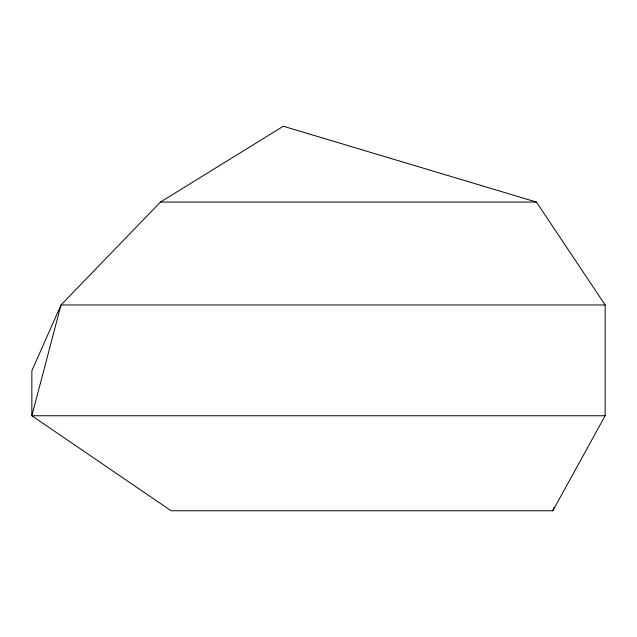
<?xml version="1.0" encoding="UTF-8"?>
<svg xmlns="http://www.w3.org/2000/svg" width="637" height="637" viewBox="0 0 637 637"><rect width="100%" height="100%" fill="white"/><g stroke="black" fill="none" stroke-linecap="round" stroke-linejoin="round"><path stroke-width="0.96" d="M552.82 510.77L605.15 415.746L605.15 304.964L536.418 202.056L283.354 126.23L160.468 202.056L61.009 304.964L31.85 370.782L31.85 415.746L171.138 510.77L552.82 510.77L554.206 507.06M160.468 202.056L536.418 202.056M605.15 304.964L61.009 304.964L31.85 415.746L605.15 415.746"/></g></svg>
